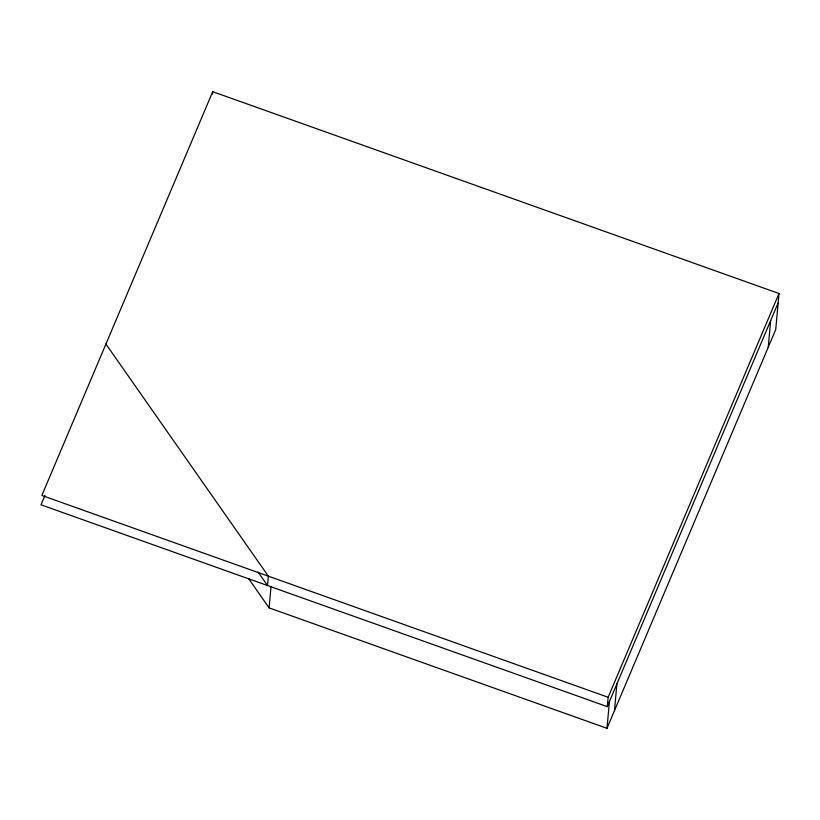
<?xml version="1.0" encoding="UTF-8"?>
<svg xmlns="http://www.w3.org/2000/svg" width="820" height="820" viewBox="0 0 820 820"><rect width="100%" height="100%" fill="white"/><g stroke="black" fill="none" stroke-linecap="round" stroke-linejoin="round"><path stroke-width="1.23" d="M212.503 94.023L212.718 91.686L779 293.519L775.72 329.599L606.995 728.314L269.093 607.876L248.593 578.572M269.103 607.886L271.061 586.249M44.987 495.382L41 504.802L607.282 706.635L608.143 697.277L779 293.519M606.995 728.314L609.424 701.582M614.467 710.643L616.896 683.921M768.237 347.26L770.677 320.538M212.718 91.686L41.851 495.444L608.143 697.277M607.282 706.635L778.149 302.877M105.923 344.041L268.365 576.183L267.515 585.531L258.003 571.94"/></g></svg>
